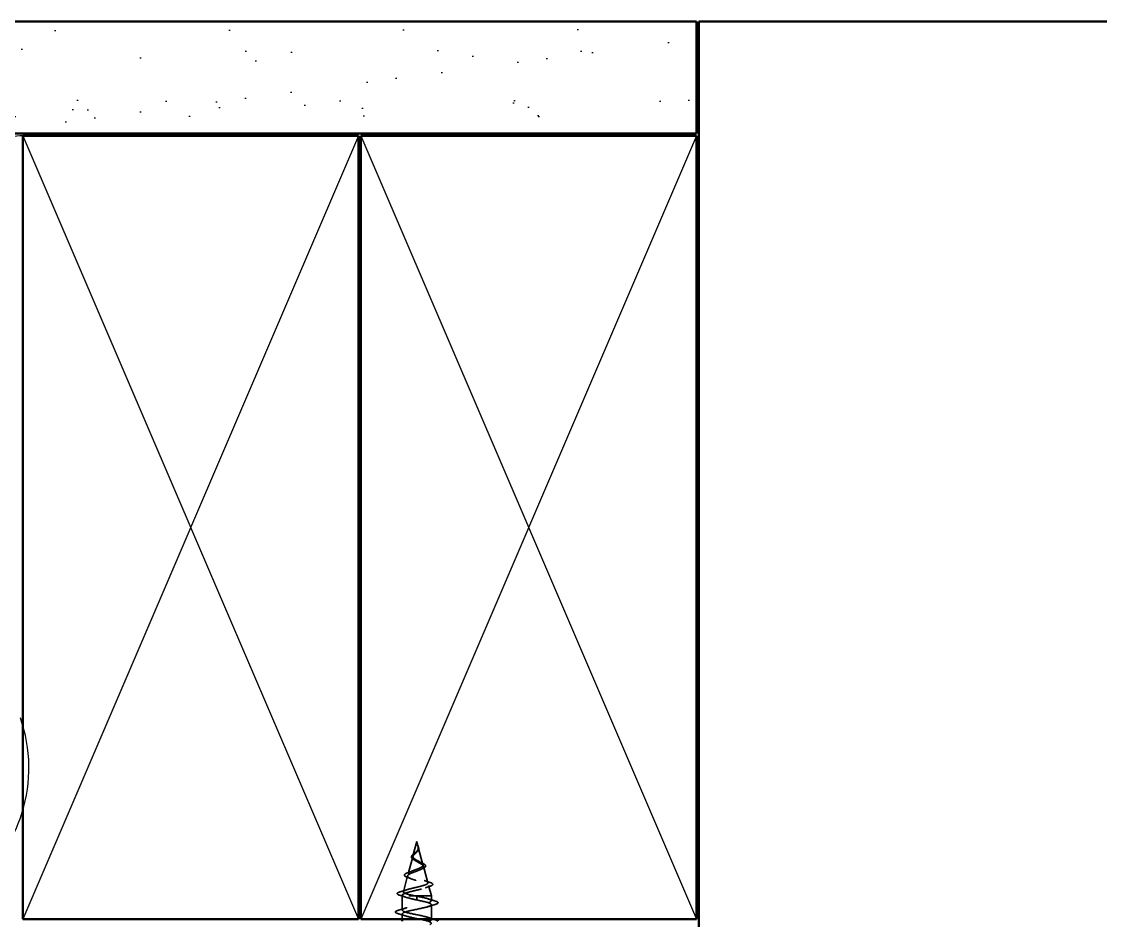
# Model space of a CAD drawing. Header units: inches. Extents: x 0.6 to 33.4, y 0.6 to 21.4.
# Drawn here: x 15.021 to 19.84, y 12.028 to 16.045 of the extents above; entities that cross this region are included whole.
import ezdxf

# ---------------------------------------------------------------- set-up
doc = ezdxf.new("R2010")
doc.units = ezdxf.units.IN
doc.header["$LTSCALE"] = 2
doc.header["$MEASUREMENT"] = 0
doc.linetypes.add('DASHED', pattern=[0.2067, 0.1654, -0.0413])
for name, color, linetype, lineweight in [('Hidden (ANSI)', 7, 'DASHED', 35), ('Sketch Geometry (ANSI)', 7, 'Continuous', 25), ('Visible (ANSI)', 7, 'Continuous', 50)]:
    doc.layers.add(name, color=color, linetype=linetype, lineweight=lineweight)

msp = doc.modelspace()

# ---------------------------------------------------------------- hatches: boundary and pattern name
at = {"true_color": 0x804000}
h = msp.add_hatch(dxfattribs=at)
h.set_pattern_fill('AR-SAND', color=36, scale=0.25, style=0)
h.paths.add_polyline_path([(2.90327, 16.04481), (18.03558, 16.04481), (18.03558, 15.54481), (2.90327, 15.54481)])

# ---------------------------------------------------------------- linework, layer by layer
at = {"layer": 'Hidden (ANSI)', "ltscale": 0.062337}
msp.add_line((16.78608, 12.38081), (16.76913, 12.31748), dxfattribs=at)
at = {"layer": 'Hidden (ANSI)', "ltscale": 0.022741}
msp.add_line((16.78608, 12.38081), (16.79227, 12.35764), dxfattribs=at)
at = {"layer": 'Hidden (ANSI)', "ltscale": 0.077103}
msp.add_line((16.79281, 12.35562), (16.81376, 12.27731), dxfattribs=at)
at = {"layer": 'Hidden (ANSI)', "ltscale": 0.074634}
msp.add_line((16.76793, 12.31295), (16.74765, 12.23715), dxfattribs=at)
at = {"layer": 'Hidden (ANSI)', "ltscale": 0.072171}
msp.add_line((16.81564, 12.27029), (16.83525, 12.19698), dxfattribs=at)
at = {"layer": 'Hidden (ANSI)', "ltscale": 0.069707}
msp.add_line((16.7451, 12.22763), (16.72616, 12.15682), dxfattribs=at)
at = {"layer": 'Hidden (ANSI)', "ltscale": 0.046387}
msp.add_line((16.83846, 12.18496), (16.85108, 12.13781), dxfattribs=at)
at = {"layer": 'Hidden (ANSI)', "ltscale": 0.004328}
msp.add_line((16.72228, 12.1423), (16.72108, 12.13781), dxfattribs=at)
at = {"layer": 'Hidden (ANSI)', "ltscale": 0.194373}
msp.add_line((16.85108, 12.13781), (16.72108, 12.13781), dxfattribs=at)
at = {"layer": 'Hidden (ANSI)', "ltscale": 0.060136}
msp.add_line((16.72108, 12.07456), (16.72108, 12.13781), dxfattribs=at)
at = {"layer": 'Hidden (ANSI)', "ltscale": 0.028664}
for p, q in [((16.78608, 12.12928), (16.78608, 12.13681)), ((16.78608, 12.11981), (16.78608, 12.12734))]:
    msp.add_line(p, q, dxfattribs=at)
at = {"layer": 'Hidden (ANSI)', "ltscale": 0.002412}
msp.add_line((16.78608, 12.12734), (16.78608, 12.12928), dxfattribs=at)
at = {"layer": 'Hidden (ANSI)', "ltscale": 0.020614}
msp.add_line((16.85108, 12.11606), (16.85108, 12.13781), dxfattribs=at)
at = {"layer": 'Hidden (ANSI)', "ltscale": 0.061088}
msp.add_line((16.85108, 12.03481), (16.85108, 12.09906), dxfattribs=at)
at = {"layer": 'Hidden (ANSI)', "ltscale": 0.021566}
msp.add_line((16.72108, 12.03481), (16.72108, 12.05756), dxfattribs=at)
at = {"layer": 'Hidden (ANSI)', "ltscale": 0.089656}
msp.add_open_spline([(16.79357, 12.35135), (16.79378, 12.34854), (16.79335, 12.34591), (16.79116, 12.34069), (16.78949, 12.33824), (16.78534, 12.33336), (16.78295, 12.33104), (16.7781, 12.32641), (16.77573, 12.32419), (16.77162, 12.31974), (16.76996, 12.3176), (16.76781, 12.31329), (16.76738, 12.3112), (16.76794, 12.307), (16.76897, 12.30496), (16.77227, 12.301), (16.77445, 12.29913), (16.77974, 12.29534), (16.78283, 12.29347), (16.78608, 12.29162)], degree=3, knots=[0, 0, 0, 0, 0.02542118, 0.02542118, 0.05061597, 0.05061597, 0.07599611, 0.07599611, 0.10184452, 0.10184452, 0.12835573, 0.12835573, 0.15566688, 0.15566688, 0.18387744, 0.18387744, 0.21097071, 0.21097071, 0.23938117, 0.23938117, 0.23938117, 0.23938117], dxfattribs=at)
at = {"layer": 'Hidden (ANSI)', "ltscale": 0.083957}
msp.add_open_spline([(16.78608, 12.29739), (16.78289, 12.29922), (16.77989, 12.30106), (16.77476, 12.30482), (16.77268, 12.30668), (16.76979, 12.3105), (16.76897, 12.31239), (16.76868, 12.31628), (16.76917, 12.31821), (16.77128, 12.32217), (16.77283, 12.32415), (16.77661, 12.32822), (16.77876, 12.33024), (16.78312, 12.33445), (16.78525, 12.33654), (16.78897, 12.34092), (16.79049, 12.34311), (16.79214, 12.34676), (16.79257, 12.34812), (16.79305, 12.35087), (16.7931, 12.35223), (16.79299, 12.35362)], degree=3, knots=[0, 0, 0, 0, 0.02818547, 0.02818547, 0.05535616, 0.05535616, 0.08155578, 0.08155578, 0.10684016, 0.10684016, 0.13128192, 0.13128192, 0.1549776, 0.1549776, 0.17805851, 0.17805851, 0.20070773, 0.20070773, 0.21389493, 0.21389493, 0.22660204, 0.22660204, 0.22660204, 0.22660204], dxfattribs=at)
at = {"layer": 'Hidden (ANSI)', "ltscale": 0.018237}
msp.add_open_spline([(16.7946, 12.35257), (16.7949, 12.35062), (16.79483, 12.34869), (16.7939, 12.34501), (16.79306, 12.34321), (16.79116, 12.34028), (16.79022, 12.33908), (16.78918, 12.33793)], degree=3, knots=[0, 0, 0, 0, 0.018430565, 0.018430565, 0.036071151, 0.036071151, 0.04873514, 0.04873514, 0.04873514, 0.04873514], dxfattribs=at)
at = {"layer": 'Hidden (ANSI)', "ltscale": 0.014821}
msp.add_open_spline([(16.79119, 12.36101), (16.79059, 12.36265), (16.79004, 12.36393), (16.78974, 12.36459), (16.78969, 12.3647), (16.78964, 12.3648), (16.78962, 12.36483), (16.78961, 12.36486), (16.7896, 12.36487), (16.78959, 12.36487), (16.78959, 12.36487), (16.78959, 12.36487), (16.78959, 12.36487), (16.78959, 12.36487), (16.78959, 12.36487), (16.78959, 12.36487), (16.78959, 12.36487), (16.78958, 12.36487), (16.78958, 12.36487), (16.78958, 12.36486), (16.78958, 12.36486), (16.78959, 12.36484), (16.78959, 12.36482), (16.78963, 12.36468), (16.7897, 12.36446), (16.78984, 12.36407), (16.78999, 12.36366), (16.79038, 12.36262), (16.79061, 12.36202), (16.79171, 12.35914), (16.79254, 12.35689), (16.79306, 12.35462)], degree=3, knots=[0, 0, 0, 0, 0.01397013, 0.01397013, 0.01635801, 0.01635801, 0.01712636, 0.01712636, 0.01759978, 0.01759978, 0.01773598, 0.01773598, 0.01781809, 0.01781809, 0.01788584, 0.01788584, 0.01795891, 0.01795891, 0.01807628, 0.01807628, 0.01833703, 0.01833703, 0.01916095, 0.01916095, 0.02439922, 0.02439922, 0.04499316, 0.04499316, 0.07213098, 0.07213098, 0.1773839, 0.1773839, 0.1773839, 0.1773839], dxfattribs=at)
at = {"layer": 'Hidden (ANSI)', "ltscale": 0.013567}
msp.add_open_spline([(16.78967, 12.36474), (16.79065, 12.36277), (16.79169, 12.36082), (16.79337, 12.35712), (16.79404, 12.35532), (16.79449, 12.35324), (16.79455, 12.3529), (16.7946, 12.35257)], degree=3, knots=[0, 0, 0, 0, 0.016775095, 0.016775095, 0.033169004, 0.033169004, 0.03632094, 0.03632094, 0.03632094, 0.03632094], dxfattribs=at)
at = {"layer": 'Hidden (ANSI)', "ltscale": 0.007962}
msp.add_open_spline([(16.79299, 12.35362), (16.79291, 12.35463), (16.79275, 12.35564), (16.79219, 12.3581), (16.79173, 12.35953), (16.79119, 12.36101)], degree=3, knots=[0, 0, 0, 0, 0.009046419, 0.009046419, 0.021574315, 0.021574315, 0.021574315, 0.021574315], dxfattribs=at)
at = {"layer": 'Hidden (ANSI)', "ltscale": 0.003543}
msp.add_open_spline([(16.79306, 12.35462), (16.79318, 12.35409), (16.79329, 12.35356), (16.79346, 12.35247), (16.79353, 12.35191), (16.79357, 12.35135)], degree=3, knots=[0, 0, 0, 0, 0.0046577974, 0.0046577974, 0.0097216205, 0.0097216205, 0.0097216205, 0.0097216205], dxfattribs=at)
at = {"layer": 'Hidden (ANSI)', "ltscale": 0.504207}
msp.add_open_spline([(16.78608, 12.29162), (16.78964, 12.28959), (16.79331, 12.28764), (16.80045, 12.2837), (16.8038, 12.28177), (16.80962, 12.27787), (16.81196, 12.27595), (16.81518, 12.27209), (16.81596, 12.27019), (16.81574, 12.26636), (16.81468, 12.26447), (16.81078, 12.26067), (16.80794, 12.25879), (16.80081, 12.25501), (16.79657, 12.25315), (16.78728, 12.24938), (16.78232, 12.24753), (16.7724, 12.24378), (16.76756, 12.24193), (16.75874, 12.2382), (16.75489, 12.23636), (16.74881, 12.23264), (16.7467, 12.23081), (16.74461, 12.22711), (16.74471, 12.22528), (16.74723, 12.22158), (16.74968, 12.21976), (16.75666, 12.21608), (16.76118, 12.21426), (16.7717, 12.21059), (16.77763, 12.20877), (16.79012, 12.2051), (16.79656, 12.20329), (16.80901, 12.19964), (16.81489, 12.19783), (16.82523, 12.19418), (16.82954, 12.19237), (16.83591, 12.18873), (16.83785, 12.18693), (16.83899, 12.18329), (16.83812, 12.18149), (16.83357, 12.17785), (16.82988, 12.17606), (16.8201, 12.17243), (16.81406, 12.17063), (16.80039, 12.16701), (16.79287, 12.16522), (16.77736, 12.1616), (16.76952, 12.15981), (16.7546, 12.15619), (16.7477, 12.1544), (16.73581, 12.15079), (16.731, 12.14901), (16.72466, 12.14563), (16.72287, 12.14407), (16.7218, 12.14093), (16.72257, 12.13937), (16.7246, 12.13781)], degree=3, knots=[0, 0, 0, 0, 0.0315308, 0.0315308, 0.0641805, 0.0641805, 0.0979786, 0.0979786, 0.1329491, 0.1329491, 0.1691118, 0.1691118, 0.2064833, 0.2064833, 0.2450775, 0.2450775, 0.2849064, 0.2849064, 0.3259802, 0.3259802, 0.3683075, 0.3683075, 0.4118959, 0.4118959, 0.4567522, 0.4567522, 0.5028821, 0.5028821, 0.5502906, 0.5502906, 0.5989824, 0.5989824, 0.6489613, 0.6489613, 0.7002309, 0.7002309, 0.7527945, 0.7527945, 0.8066547, 0.8066547, 0.8618141, 0.8618141, 0.918275, 0.918275, 0.9760395, 0.9760395, 1.0351092, 1.0351092, 1.095486, 1.095486, 1.1571712, 1.1571712, 1.2201662, 1.2201662, 1.2761521, 1.2761521, 1.3331843, 1.3331843, 1.3331843, 1.3331843], dxfattribs=at)
at = {"layer": 'Hidden (ANSI)', "ltscale": 0.544082}
msp.add_open_spline([(16.78062, 12.13781), (16.77217, 12.13948), (16.76404, 12.14116), (16.7495, 12.14455), (16.74322, 12.14622), (16.73334, 12.14961), (16.7298, 12.15129), (16.72591, 12.15468), (16.72554, 12.15635), (16.72799, 12.15975), (16.73072, 12.16143), (16.73886, 12.16482), (16.74414, 12.1665), (16.75648, 12.1699), (16.76338, 12.17159), (16.77782, 12.17499), (16.7852, 12.17667), (16.79942, 12.18008), (16.80612, 12.18176), (16.81792, 12.18517), (16.82293, 12.18686), (16.83059, 12.19028), (16.83321, 12.19197), (16.83573, 12.19538), (16.83566, 12.19708), (16.8329, 12.2005), (16.83029, 12.20219), (16.82295, 12.20562), (16.81834, 12.20732), (16.8078, 12.21075), (16.80202, 12.21245), (16.79012, 12.21589), (16.78414, 12.2176), (16.77285, 12.22104), (16.76763, 12.22275), (16.7587, 12.2262), (16.75504, 12.22791), (16.74977, 12.23138), (16.74816, 12.23309), (16.74718, 12.23656), (16.74776, 12.23828), (16.75097, 12.24176), (16.75351, 12.24348), (16.76013, 12.24698), (16.7641, 12.24871), (16.77282, 12.25221), (16.77747, 12.25394), (16.78672, 12.25746), (16.79123, 12.2592), (16.79943, 12.26274), (16.80305, 12.26449), (16.80889, 12.26804), (16.81108, 12.2698), (16.81374, 12.27337), (16.81422, 12.27513), (16.81348, 12.27873), (16.81231, 12.28051), (16.80855, 12.28413), (16.80606, 12.28592), (16.80055, 12.28935), (16.79772, 12.29094), (16.79188, 12.29416), (16.78894, 12.29575), (16.78608, 12.29739)], degree=3, knots=[0, 0, 0, 0, 0.0662455, 0.0662455, 0.1312266, 0.1312266, 0.1949439, 0.1949439, 0.2573984, 0.2573984, 0.3185909, 0.3185909, 0.3785225, 0.3785225, 0.4371941, 0.4371941, 0.4946071, 0.4946071, 0.5507627, 0.5507627, 0.6056626, 0.6056626, 0.6593082, 0.6593082, 0.7117016, 0.7117016, 0.7628447, 0.7628447, 0.8127399, 0.8127399, 0.8613896, 0.8613896, 0.9087967, 0.9087967, 0.9549645, 0.9549645, 0.9998965, 0.9998965, 1.0435967, 1.0435967, 1.0860698, 1.0860698, 1.1273208, 1.1273208, 1.1673558, 1.1673558, 1.2061815, 1.2061815, 1.2438056, 1.2438056, 1.2802371, 1.2802371, 1.3154864, 1.3154864, 1.3495657, 1.3495657, 1.3824892, 1.3824892, 1.4142741, 1.4142741, 1.4412543, 1.4412543, 1.4671582, 1.4671582, 1.4671582, 1.4671582], dxfattribs=at)
at = {"layer": 'Hidden (ANSI)', "ltscale": 0.060472}
msp.add_open_spline([(16.77348, 12.29946), (16.7707, 12.30107), (16.76826, 12.30274), (16.76459, 12.30615), (16.76327, 12.30795), (16.76208, 12.31154), (16.76211, 12.31335), (16.76327, 12.31671), (16.7643, 12.31831), (16.76716, 12.3216), (16.76906, 12.32332), (16.77327, 12.32674), (16.77561, 12.32848), (16.77885, 12.33092), (16.77975, 12.33161), (16.78064, 12.3323)], degree=3, knots=[0, 0, 0, 0, 0.02871406, 0.02871406, 0.05661209, 0.05661209, 0.08235503, 0.08235503, 0.10555604, 0.10555604, 0.1295507, 0.1295507, 0.15224391, 0.15224391, 0.16083111, 0.16083111, 0.16083111, 0.16083111], dxfattribs=at)
at = {"layer": 'Hidden (ANSI)', "ltscale": 0.006235}
msp.add_open_spline([(16.77775, 12.29678), (16.77643, 12.29769), (16.775, 12.29859), (16.77348, 12.29946)], degree=3, dxfattribs=at)
at = {"layer": 'Hidden (ANSI)', "ltscale": 0.004115}
msp.add_open_spline([(16.78064, 12.3323), (16.78145, 12.33292), (16.78218, 12.33355), (16.78283, 12.33419)], degree=3, dxfattribs=at)
at = {"layer": 'Hidden (ANSI)', "ltscale": 0.001758}
msp.add_open_spline([(16.78918, 12.33793), (16.78892, 12.33764), (16.78868, 12.33735), (16.78845, 12.33707)], degree=3, dxfattribs=at)
at = {"layer": 'Hidden (ANSI)', "ltscale": 0.010901}
msp.add_open_spline([(16.79709, 12.29128), (16.79978, 12.28977), (16.80279, 12.28833), (16.80595, 12.28695)], degree=3, dxfattribs=at)
at = {"layer": 'Hidden (ANSI)', "ltscale": 0.081692}
msp.add_open_spline([(16.74414, 12.22094), (16.73996, 12.22244), (16.73659, 12.22398), (16.732, 12.22719), (16.7306, 12.22902), (16.73074, 12.23277), (16.73192, 12.23438), (16.73574, 12.23734), (16.73847, 12.23878), (16.7439, 12.24108), (16.74617, 12.24194), (16.74864, 12.2428)], degree=3, knots=[0, 0, 0, 0, 0.05135843, 0.05135843, 0.10223548, 0.10223548, 0.14712421, 0.14712421, 0.19129017, 0.19129017, 0.21725135, 0.21725135, 0.21725135, 0.21725135], dxfattribs=at)
at = {"layer": 'Hidden (ANSI)', "ltscale": 0.017258}
msp.add_open_spline([(16.74864, 12.2428), (16.75417, 12.24473), (16.75961, 12.24675), (16.76467, 12.24889)], degree=3, dxfattribs=at)
at = {"layer": 'Hidden (ANSI)', "ltscale": 0.010974}
msp.add_open_spline([(16.8123, 12.26047), (16.80907, 12.2591), (16.80595, 12.25768), (16.80304, 12.25621)], degree=3, dxfattribs=at)
at = {"layer": 'Hidden (ANSI)', "ltscale": 0.073601}
msp.add_open_spline([(16.80595, 12.28695), (16.80941, 12.28544), (16.81261, 12.28394), (16.81803, 12.28101), (16.8203, 12.27955), (16.8238, 12.27655), (16.82501, 12.27497), (16.8259, 12.27162), (16.82549, 12.26985), (16.82338, 12.26687), (16.82181, 12.26554), (16.81775, 12.26297), (16.81521, 12.2617), (16.8123, 12.26047)], degree=3, knots=[0, 0, 0, 0, 0.03175002, 0.03175002, 0.06375291, 0.06375291, 0.09788531, 0.09788531, 0.13242329, 0.13242329, 0.16389148, 0.16389148, 0.19582475, 0.19582475, 0.19582475, 0.19582475], dxfattribs=at)
at = {"layer": 'Hidden (ANSI)', "ltscale": 0.01577}
msp.add_open_spline([(16.75874, 12.21534), (16.75407, 12.21728), (16.74915, 12.21915), (16.74414, 12.22094)], degree=3, dxfattribs=at)
at = {"layer": 'Hidden (ANSI)', "ltscale": 0.023076}
msp.add_open_spline([(16.81905, 12.20699), (16.82632, 12.20434), (16.83391, 12.20186), (16.84155, 12.19948)], degree=3, dxfattribs=at)
at = {"layer": 'Hidden (ANSI)', "ltscale": 0.086584}
msp.add_open_spline([(16.84155, 12.19948), (16.84628, 12.198), (16.85008, 12.19652), (16.8554, 12.19353), (16.85711, 12.19196), (16.85756, 12.18815), (16.8562, 12.18645), (16.85181, 12.18361), (16.84862, 12.18227), (16.84458, 12.18096)], degree=3, knots=[0, 0, 0, 0, 0.05815934, 0.05815934, 0.11692964, 0.11692964, 0.1740838, 0.1740838, 0.23024531, 0.23024531, 0.23024531, 0.23024531], dxfattribs=at)
at = {"layer": 'Hidden (ANSI)', "ltscale": 0.089652}
msp.add_open_spline([(16.71073, 12.14064), (16.70585, 12.14213), (16.70239, 12.1436), (16.69952, 12.14617), (16.69889, 12.14718), (16.69889, 12.15009), (16.70039, 12.15153), (16.70505, 12.15414), (16.70844, 12.15542), (16.71278, 12.15669)], degree=3, knots=[0, 0, 0, 0, 0.07651785, 0.07651785, 0.11470873, 0.11470873, 0.17661331, 0.17661331, 0.23858222, 0.23858222, 0.23858222, 0.23858222], dxfattribs=at)
at = {"layer": 'Hidden (ANSI)', "ltscale": 0.028509}
msp.add_open_spline([(16.71278, 12.15669), (16.72233, 12.1595), (16.73186, 12.1624), (16.74115, 12.16546)], degree=3, dxfattribs=at)
at = {"layer": 'Hidden (ANSI)', "ltscale": 0.020481}
msp.add_open_spline([(16.84458, 12.18096), (16.83786, 12.17878), (16.8312, 12.17653), (16.82478, 12.17416)], degree=3, dxfattribs=at)
at = {"layer": 'Hidden (ANSI)', "ltscale": 0.02659}
msp.add_open_spline([(16.73697, 12.13224), (16.72839, 12.13516), (16.71958, 12.13795), (16.71073, 12.14064)], degree=3, dxfattribs=at)
at = {"layer": 'Hidden (ANSI)', "ltscale": 0.494594}
msp.add_open_spline([(16.85091, 12.03306), (16.85099, 12.0342), (16.85035, 12.03534), (16.84891, 12.03648), (16.84205, 12.04192), (16.81773, 12.04736), (16.79105, 12.0528), (16.76436, 12.05824), (16.73724, 12.06368), (16.72652, 12.06912), (16.7158, 12.07455), (16.72226, 12.07999), (16.74188, 12.08543), (16.76151, 12.09087), (16.79289, 12.09631), (16.81653, 12.10175), (16.84018, 12.10719), (16.85438, 12.11263), (16.85032, 12.11807), (16.84627, 12.12351), (16.82424, 12.12895), (16.79793, 12.13439), (16.79402, 12.13519), (16.79005, 12.136), (16.78608, 12.13681)], degree=3, knots=[39.2699082, 39.2699082, 39.2699082, 39.2699082, 39.5288622, 39.5288622, 39.5288622, 40.7641392, 40.7641392, 40.7641392, 41.9994161, 41.9994161, 41.9994161, 43.2346931, 43.2346931, 43.2346931, 44.46997, 44.46997, 44.46997, 45.705247, 45.705247, 45.705247, 46.9405239, 46.9405239, 46.9405239, 47.1238898, 47.1238898, 47.1238898, 47.1238898], dxfattribs=at)
at = {"layer": 'Hidden (ANSI)', "ltscale": 1.076982}
msp.add_open_spline([(16.78608, 12.11981), (16.81284, 12.11437), (16.83864, 12.10893), (16.84745, 12.10349), (16.85626, 12.09805), (16.84745, 12.09261), (16.82649, 12.08717), (16.80553, 12.08173), (16.77393, 12.07629), (16.75132, 12.07086), (16.7287, 12.06542), (16.7167, 12.05998), (16.72277, 12.05454), (16.72884, 12.0491), (16.75253, 12.04366), (16.77915, 12.03822), (16.80576, 12.03278), (16.83336, 12.02734), (16.84482, 12.0219), (16.85628, 12.01646), (16.85076, 12.01102), (16.83169, 12.00558), (16.81262, 12.00015), (16.78138, 11.99471), (16.75737, 11.98927), (16.73336, 11.98383), (16.7183, 11.97839), (16.72156, 11.97295), (16.72481, 11.96751), (16.74614, 11.96207), (16.7723, 11.95663), (16.79845, 11.95119), (16.82755, 11.94575), (16.84152, 11.94031), (16.85549, 11.93487), (16.85332, 11.92943), (16.83637, 11.924), (16.81941, 11.91856), (16.78888, 11.91312), (16.76375, 11.90768), (16.73861, 11.90224), (16.72068, 11.8968), (16.72108, 11.89136), (16.72149, 11.88592), (16.7402, 11.88048), (16.7656, 11.87504), (16.79101, 11.8696), (16.82126, 11.86416), (16.83759, 11.85872), (16.85391, 11.85328), (16.85512, 11.84785), (16.84047, 11.84241), (16.82582, 11.83697), (16.79636, 11.83153), (16.77038, 11.82609), (16.74441, 11.82065), (16.7238, 11.81521), (16.72135, 11.80977), (16.7189, 11.80433), (16.73479, 11.79889), (16.75914, 11.79345), (16.7835, 11.78801), (16.81458, 11.78257), (16.83307, 11.77713), (16.85156, 11.7717), (16.85613, 11.76626), (16.84395, 11.76082), (16.83177, 11.75538), (16.80371, 11.74994), (16.7772, 11.7445), (16.75068, 11.73906), (16.72763, 11.73362), (16.72235, 11.72818), (16.71707, 11.72274), (16.72995, 11.7173), (16.75299, 11.71186), (16.77603, 11.70642), (16.80756, 11.70098), (16.82801, 11.69555), (16.84846, 11.69011), (16.85635, 11.68467), (16.84678, 11.67923), (16.8372, 11.67379), (16.81086, 11.66835), (16.78411, 11.66291), (16.75736, 11.65747), (16.73213, 11.65203), (16.72408, 11.64659), (16.71604, 11.64115), (16.72576, 11.63571), (16.74722, 11.63027), (16.76867, 11.62483), (16.80031, 11.6194), (16.82248, 11.61396), (16.84465, 11.60852), (16.85576, 11.60308), (16.84891, 11.59764), (16.84205, 11.5922), (16.81773, 11.58676), (16.79105, 11.58132), (16.76436, 11.57588), (16.73724, 11.57044), (16.72652, 11.565), (16.7158, 11.55956), (16.72226, 11.55412), (16.74188, 11.54868), (16.76151, 11.54325), (16.79289, 11.53781), (16.81653, 11.53237), (16.84018, 11.52693), (16.85438, 11.52149), (16.85032, 11.51605), (16.84627, 11.51061), (16.82424, 11.50517), (16.79793, 11.49973), (16.79402, 11.49892), (16.79005, 11.49812), (16.78608, 11.49731)], degree=3, knots=[-47.1238898, -47.1238898, -47.1238898, -47.1238898, -45.8886129, -45.8886129, -45.8886129, -44.6533359, -44.6533359, -44.6533359, -43.418059, -43.418059, -43.418059, -42.182782, -42.182782, -42.182782, -40.9475051, -40.9475051, -40.9475051, -39.7122281, -39.7122281, -39.7122281, -38.4769512, -38.4769512, -38.4769512, -37.2416742, -37.2416742, -37.2416742, -36.0063973, -36.0063973, -36.0063973, -34.7711204, -34.7711204, -34.7711204, -33.5358434, -33.5358434, -33.5358434, -32.3005665, -32.3005665, -32.3005665, -31.0652895, -31.0652895, -31.0652895, -29.8300126, -29.8300126, -29.8300126, -28.5947356, -28.5947356, -28.5947356, -27.3594587, -27.3594587, -27.3594587, -26.1241817, -26.1241817, -26.1241817, -24.8889048, -24.8889048, -24.8889048, -23.6536278, -23.6536278, -23.6536278, -22.4183509, -22.4183509, -22.4183509, -21.183074, -21.183074, -21.183074, -19.947797, -19.947797, -19.947797, -18.7125201, -18.7125201, -18.7125201, -17.4772431, -17.4772431, -17.4772431, -16.2419662, -16.2419662, -16.2419662, -15.0066892, -15.0066892, -15.0066892, -13.7714123, -13.7714123, -13.7714123, -12.5361353, -12.5361353, -12.5361353, -11.3008584, -11.3008584, -11.3008584, -10.0655815, -10.0655815, -10.0655815, -8.8303045, -8.8303045, -8.8303045, -7.5950276, -7.5950276, -7.5950276, -6.3597506, -6.3597506, -6.3597506, -5.1244737, -5.1244737, -5.1244737, -3.8891967, -3.8891967, -3.8891967, -2.6539198, -2.6539198, -2.6539198, -1.4186428, -1.4186428, -1.4186428, -0.1833659, -0.1833659, -0.1833659, 0, 0, 0, 0], dxfattribs=at)
at = {"layer": 'Hidden (ANSI)', "ltscale": 0.078553}
msp.add_open_spline([(16.7246, 12.13781), (16.72742, 12.13587), (16.73185, 12.13395), (16.74341, 12.13008), (16.75043, 12.12816), (16.7626, 12.12515), (16.76715, 12.12409), (16.7765, 12.12195), (16.78128, 12.12088), (16.78608, 12.11981)], degree=3, knots=[0, 0, 0, 0, 0.06772236, 0.06772236, 0.13544473, 0.13544473, 0.17287087, 0.17287087, 0.21029702, 0.21029702, 0.21029702, 0.21029702], dxfattribs=at)
at = {"layer": 'Hidden (ANSI)', "ltscale": 0.005187}
msp.add_open_spline([(16.78608, 12.13681), (16.78426, 12.13714), (16.78244, 12.13748), (16.78062, 12.13781)], degree=3, dxfattribs=at)
at = {"layer": 'Hidden (ANSI)', "ltscale": 0.031888}
for points in [[(16.8371, 12.12489), (16.84751, 12.12147), (16.85817, 12.11825), (16.86886, 12.11511)], [(16.86886, 12.10001), (16.85817, 12.09687), (16.84751, 12.09365), (16.8371, 12.09023)], [(16.70329, 12.07361), (16.71398, 12.07675), (16.72464, 12.07997), (16.73505, 12.08339)], [(16.73505, 12.04873), (16.72464, 12.05215), (16.71398, 12.05537), (16.70329, 12.05851)]]:
    msp.add_open_spline(points, degree=3, dxfattribs=at)
at = {"layer": 'Hidden (ANSI)', "ltscale": 0.090851}
for points in [[(16.86886, 12.11511), (16.87392, 12.11363), (16.87749, 12.11217), (16.88044, 12.10965), (16.88109, 12.10864), (16.88105, 12.10568), (16.87942, 12.10429), (16.87494, 12.10199), (16.87223, 12.101), (16.86886, 12.10001)], [(16.70329, 12.05851), (16.69823, 12.05999), (16.69467, 12.06145), (16.69171, 12.06397), (16.69106, 12.06498), (16.6911, 12.06794), (16.69273, 12.06933), (16.69721, 12.07163), (16.69992, 12.07262), (16.70329, 12.07361)]]:
    msp.add_open_spline(points, degree=3, knots=[0, 0, 0, 0, 0.08068206, 0.08068206, 0.12137804, 0.12137804, 0.18811443, 0.18811443, 0.24184971, 0.24184971, 0.24184971, 0.24184971], dxfattribs=at)
at = {"layer": 'Hidden (ANSI)', "ltscale": 0.022794}
msp.add_open_spline([(16.8371, 12.04189), (16.84455, 12.03944), (16.85213, 12.03709), (16.85975, 12.03481)], degree=3, dxfattribs=at)
at = {"layer": 'Sketch Geometry (ANSI)', "color": 36, "true_color": 0x804000}
for p, q in [((15.02558, 15.53481), (16.52558, 12.03481)), ((16.52558, 15.53481), (15.02558, 12.03481)), ((16.53558, 15.53481), (18.03558, 12.03481)), ((18.03558, 15.53481), (16.53558, 12.03481))]:
    msp.add_line(p, q, dxfattribs=at)
at = {"layer": 'Sketch Geometry (ANSI)', "color": 150, "true_color": 0x0080ff}
for centre, start, end in [((15.05327, 14.85981), 90, 199.3739), ((14.37827, 12.70981), 160.6261, 19.3739)]:
    msp.add_arc(centre, 0.675, start, end, dxfattribs=at)
at = {"layer": 'Visible (ANSI)', "color": 36, "true_color": 0x804000}
for p, q in [((2.90327, 16.04481), (18.03558, 16.04481)), ((18.03558, 16.04481), (18.03558, 15.54481)), ((18.03558, 15.54481), (2.90327, 15.54481)), ((15.02558, 12.03481), (15.02558, 15.53481)), ((15.02558, 15.53481), (16.52558, 15.53481)), ((16.52558, 15.53481), (16.52558, 12.03481)), ((16.53558, 12.03481), (16.53558, 15.53481)), ((16.53558, 15.53481), (18.03558, 15.53481)), ((18.03558, 15.53481), (18.03558, 12.03481)), ((16.52558, 12.03481), (15.02558, 12.03481)), ((18.03558, 12.03481), (16.53558, 12.03481))]:
    msp.add_line(p, q, dxfattribs=at)
at = {"layer": 'Visible (ANSI)', "color": 8, "true_color": 0x808080}
for p, q in [((18.04558, 16.04481), (22.04558, 16.04481)), ((18.04558, 8.09135), (18.04558, 16.04481))]:
    msp.add_line(p, q, dxfattribs=at)
at = {"layer": 'Visible (ANSI)'}
for p, q in [((16.72108, 12.02481), (16.72108, 12.03481)), ((16.85108, 12.03306), (16.85108, 12.03481))]:
    msp.add_line(p, q, dxfattribs=at)
for points in [[(16.83857, 12.02481), (16.84631, 12.02756), (16.85072, 12.03031), (16.85091, 12.03306)], [(16.85975, 12.03481), (16.86278, 12.0339), (16.86582, 12.033), (16.86886, 12.03211)]]:
    msp.add_open_spline(points, degree=3, dxfattribs=at)
msp.add_open_spline([(16.86886, 12.03211), (16.87392, 12.03063), (16.87749, 12.02917), (16.88035, 12.02672), (16.88097, 12.02581), (16.88106, 12.02481)], degree=3, knots=[0, 0, 0, 0, 0.08068206, 0.08068206, 0.11783065, 0.11783065, 0.11783065, 0.11783065], dxfattribs=at)

doc.saveas('drawing.dxf')
